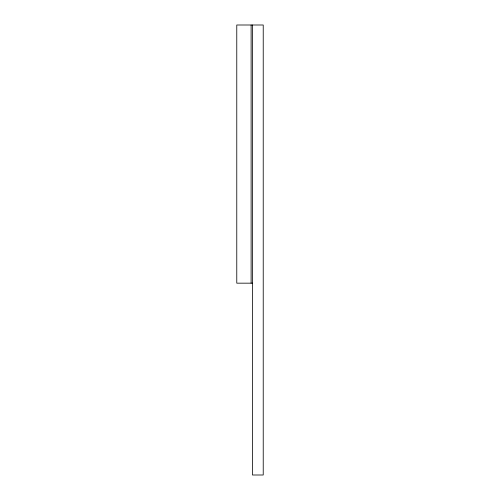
<?xml version="1.0" encoding="UTF-8"?>
<svg xmlns="http://www.w3.org/2000/svg" width="500" height="500" viewBox="0 0 500 500"><rect width="100%" height="100%" fill="white"/><g stroke="black" fill="none" stroke-linecap="round" stroke-linejoin="round"><path stroke-width="0.75" d="M252.463 283.169L236.775 283.169L236.775 25L263.225 25L263.225 475L252.463 475L252.463 25M251.119 25L251.119 283.169"/></g></svg>
